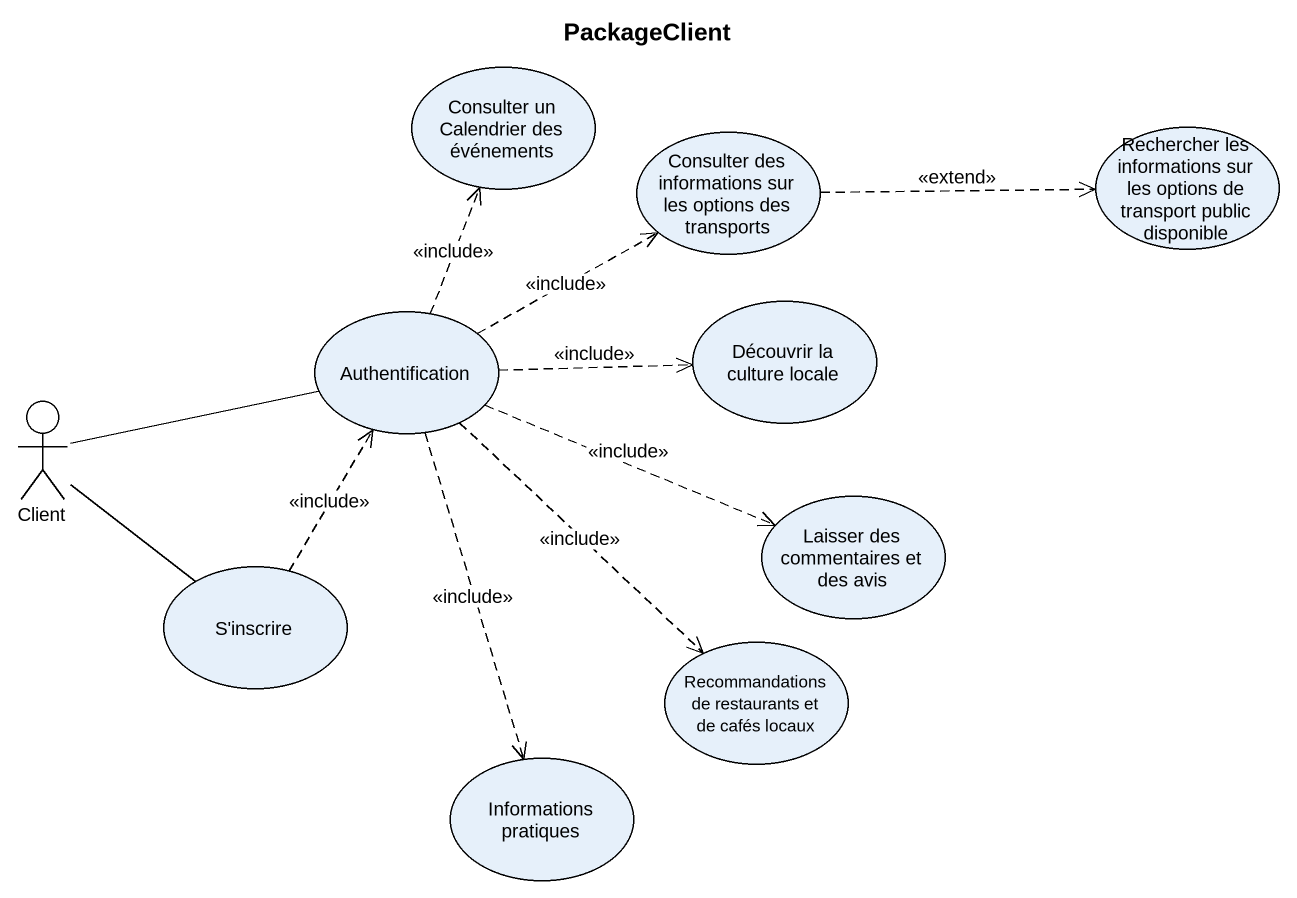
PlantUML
@startuml
title PackageClient
usecase "Consulter un Calendrier des événements" as Consulter_un_Calendrier_des
usecase "Consulter des informations sur les options des transports" as Consulter_des_informations
usecase "Rechercher les informations sur les options de transport public disponible" as Rechercher_les_informations
usecase Authentification
usecase "Découvrir la culture locale" as Découvrir_la_culture_locale
actor Client
usecase "Laisser des commentaires et des avis" as Laisser_des_commentaires_et
usecase "S'inscrire" as S_inscrire
usecase "Recommandations de restaurants et de cafés locaux" as Recommandations_de
usecase "Informations pratiques" as Informations_pratiques
Consulter_des_informations .right.> Rechercher_les_informations : <<extend>>
Authentification .up.> Consulter_un_Calendrier_des : <<include>>
Authentification .right.> Consulter_des_informations : <<include>>
Authentification .right.> Découvrir_la_culture_locale : <<include>>
Authentification .right.> Laisser_des_commentaires_et : <<include>>
Authentification ..> Recommandations_de : <<include>>
Authentification ..> Informations_pratiques : <<include>>
Client -right- Authentification
Client -- S_inscrire
S_inscrire .up.> Authentification : <<include>>
@enduml
